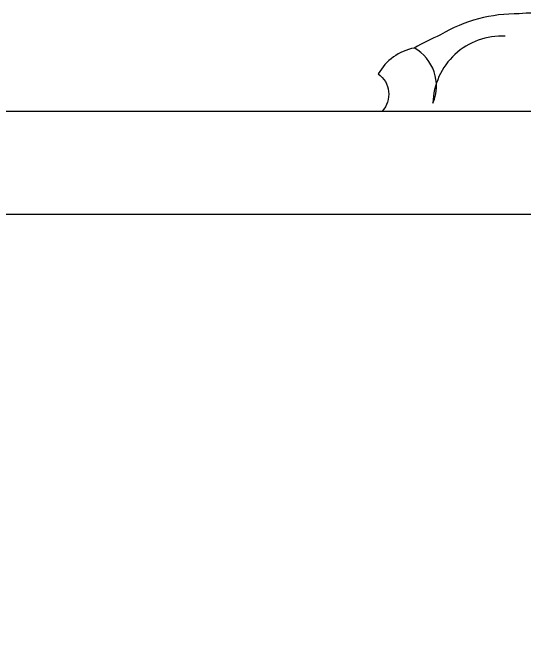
# Model space of a CAD drawing. Header units: metres. Extents: x 878 to 1938, y 746 to 2926.
# Drawn here: x 1583.9 to 1643.4, y 2193.9 to 2269.2 of the extents above; entities that cross this region are included whole.
import ezdxf

# ---------------------------------------------------------------- set-up
doc = ezdxf.new("R2010")
doc.units = ezdxf.units.M
for name, color, linetype in [('3', 3, 'Continuous'), ('4', 4, 'Continuous'), ('7', 7, 'Continuous')]:
    doc.layers.add(name, color=color, linetype=linetype)

msp = doc.modelspace()

# ---------------------------------------------------------------- linework, layer by layer
at = {"layer": '3'}
msp.add_lwpolyline([(1649.13, 2268.71, 0.08), (1642.86, 2269.07, 0.14), (1633.7, 2266.62, 0.03), (1630.63, 2265.09, 0.22), (1626.44, 2262.08, -0.45), (1626.91, 2257.74)], format="xyb", dxfattribs=at)
msp.add_lwpolyline([(1779.67, 2245.74), (1779.67, 864.74), (1095.67, 864.74), (1095.67, 2245.74)], close=True, dxfattribs=at)
for centre, radius, start, end in [((1640.81, 2258.46), 8.01, 86.94, 178.49), ((1628.15, 2260.68), 5.07, 336.7, 60.73)]:
    msp.add_arc(centre, radius, start, end, dxfattribs=at)
at = {"layer": '4'}
msp.add_line((1626.91, 2257.74), (1774.89, 2257.74), dxfattribs=at)
at = {"layer": '7'}
msp.add_lwpolyline([(1791.67, 2257.74), (1791.67, 852.74), (1083.67, 852.74), (1083.67, 2257.74)], close=True, dxfattribs=at)

doc.saveas('drawing.dxf')
